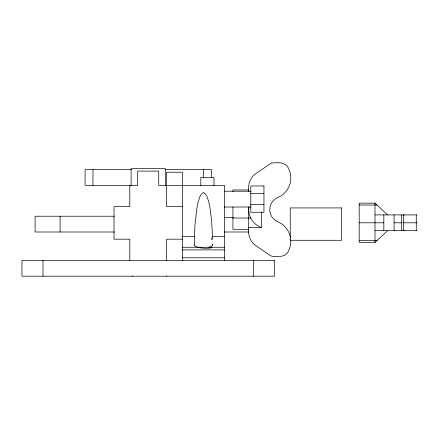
<?xml version="1.0" encoding="UTF-8"?>
<svg xmlns="http://www.w3.org/2000/svg" width="439" height="439" viewBox="0 0 439 439"><rect width="100%" height="100%" fill="white"/><g stroke="black" fill="none" stroke-linecap="round" stroke-linejoin="round"><path stroke-width="0.66" d="M248.715 209.644L248.902 207.06M204.031 192.864A1.685 1.663 0 0 0 202.862 192.864C199.668 194.916 199.13 199.229 198.049 202.577A86.253 84.919 0 0 0 196.957 207.85L194.878 225.58L194.395 244.737M212.58 244.144L212.503 244.737M212.328 245.423L211.291 246.63L208.871 247.135M387.577 214.907L374.977 203.136L359.195 203.147L359.195 242.443L374.977 242.454L387.577 230.689M131.59 169.591L85.084 169.591L85.078 185.373L137.687 185.373L137.687 171.106L158.731 171.106L158.731 185.373L224.494 185.373L224.494 260.415M165.256 169.591L211.335 169.591L211.34 177.482M248.704 189.983L232.933 189.983L232.933 191.634M224.313 191.228L251.037 191.228M250.795 193.676L263.949 193.676M250.795 204.569L263.949 204.569M359.195 205.018L376.991 205.018M182.404 206.604L166.622 206.604L166.622 172.22L182.404 172.22L182.404 260.437M224.313 207.016L251.037 207.016M374.966 214.907L417.05 214.907M114.579 216.218L35.104 216.218L35.104 232.001L114.579 232.001M224.313 217.535L233.224 217.535M232.933 218.035L250.729 218.035C252.924 222.397 256.81 225.822 261.315 227.649L261.315 212.021M359.195 222.798L383.829 222.798M394.079 222.798L401.696 222.798M403.606 222.798L417.05 222.798M248.715 227.649L261.315 227.649M248.704 229.306L232.933 229.306L232.933 206.939M374.966 230.689L417.05 230.689M224.208 232.001L248.875 232.001M182.404 236.423L194.356 236.423M204.031 192.864C207.23 194.911 207.762 199.229 208.843 202.577A86.253 84.919 0 0 1 209.941 207.85L211.614 220.625L212.542 236.423L224.494 236.423M182.404 239.189L166.622 239.189L166.622 260.42M359.195 240.577L376.991 240.577M182.404 247.267L224.494 247.267M182.404 249.901L224.494 249.901M182.404 257.792L224.494 257.792M198.027 247.135L195.602 246.63L194.57 245.423M212.542 236.423L212.619 239.48M416.271 214.907L416.271 230.689M404.099 214.907L404.099 215.395M404.099 230.195L404.099 230.689M403.606 214.907L403.606 230.689M401.696 214.907L401.696 230.689M394.079 214.907L394.079 230.689M383.829 214.907L383.829 230.689M374.977 203.136L374.977 242.454M253.424 260.42L253.424 276.202M248.704 191.634C247.722 184.089 250.493 176.132 257.567 172.5L270.451 163.61A8.5 8.5 0 0 1 272.356 163.006C278.293 162.337 286.409 162.04 288.741 168.96A23.311 23.311 0 0 1 290.009 172.401A21.045 21.045 0 0 1 277.843 197.506A13.154 13.154 0 0 0 277.843 221.783A21.045 21.045 0 0 1 290.437 237.373M248.715 206.912L248.704 229.624C247.848 236.626 251.366 243.431 257.567 246.789L270.451 255.674A8.5 8.5 0 0 0 272.356 256.283C278.293 256.947 286.409 257.249 288.741 250.329A23.311 23.311 0 0 0 290.009 246.888A21.045 21.045 0 0 0 290.728 239.595M213.969 185.598L213.969 177.482L200.815 177.482L200.815 185.598M203.449 169.591L203.449 177.482M166.622 275.862L166.622 276.202M165.305 185.746L165.305 168.631L131.113 168.631L131.113 185.746M132.424 275.862L132.424 276.202M129.796 185.373L129.796 206.604L114.014 206.604L114.014 239.189L129.796 239.189L129.796 260.42M92.969 169.591L92.969 185.373M60.094 216.218L60.094 232.001M42.995 260.42L42.995 276.202M250.762 218.007A14.899 10.887 -90 0 1 248.661 209.644M211.241 237.85A14.24 0.713 88.1 0 1 211.291 239.694M212.383 244.583A6.003 2.574 73.3 0 1 212.235 245.28M212.075 247.569A9.159 1.767 4.1 0 1 197.171 247.25M194.488 245.555A6.003 2.755 -70.2 0 1 194.279 244.88M263.949 185.971L250.795 185.971L250.795 212.273L263.949 212.273L263.949 185.971M341.542 207.927L290.25 207.927L290.25 240.292L341.542 240.292L341.542 207.927M274.457 260.42L21.961 260.42L21.95 276.202L274.457 276.202L274.468 260.42"/></g></svg>
